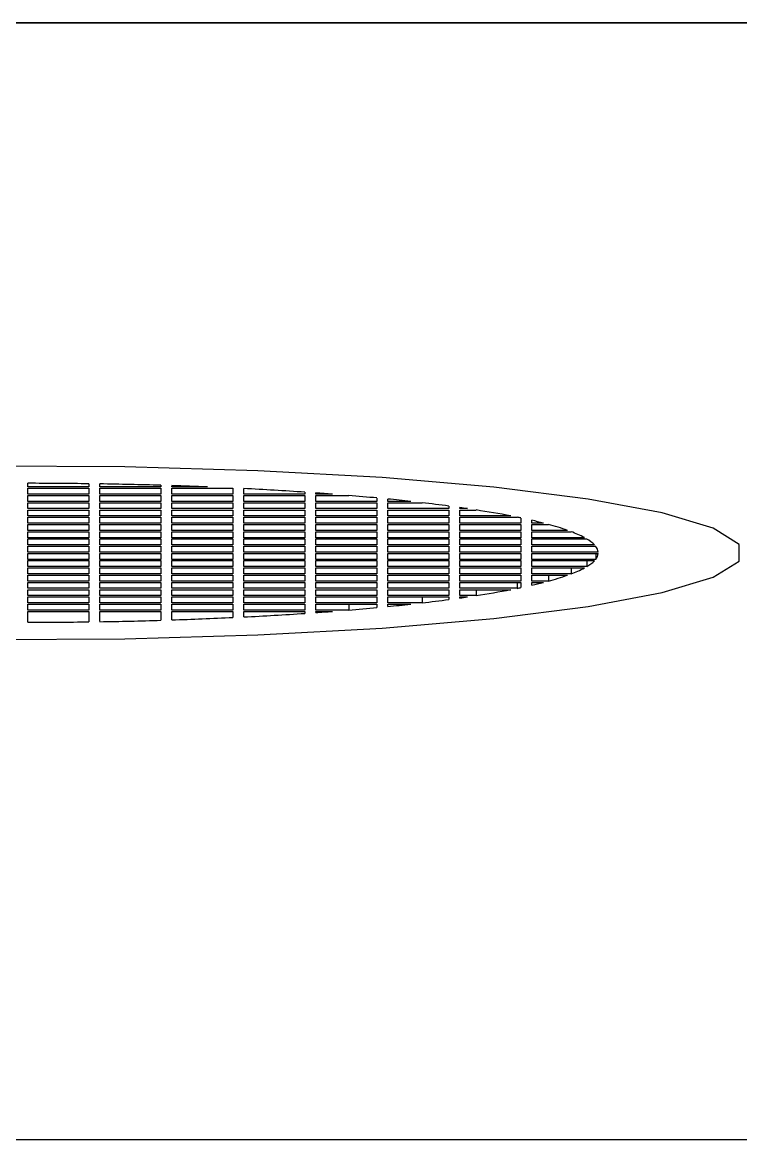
# Model space of a CAD drawing. Header units: millimetres. Extents: x -2889 to 8174, y 2447 to 8478.
# Drawn here: x 1771.306 to 1772.304, y 3481.123 to 3482.674 of the extents above; entities that cross this region are included whole.
import ezdxf

# ---------------------------------------------------------------- set-up
doc = ezdxf.new("R2010")
doc.units = ezdxf.units.MM

msp = doc.modelspace()

# ---------------------------------------------------------------- linework, layer by layer
at = {"color": 7, "linetype": 'Continuous', "lineweight": 25}
for p, q in [((1770.0363, 3482.6741), (1775.1763, 3482.6741)), ((1770.0447, 3482.6736), (1775.1678, 3482.6736)), ((1771.3138, 3482.0289), (1771.3138, 3482.034)), ((1771.3988, 3482.0289), (1771.3138, 3482.0289)), ((1771.3138, 3482.0271), (1771.3988, 3482.0271)), ((1771.3138, 3482.0189), (1771.3138, 3482.0271)), ((1771.3988, 3482.0334), (1771.3988, 3482.0289)), ((1771.3988, 3482.0271), (1771.3988, 3482.0189)), ((1771.4138, 3482.0289), (1771.4138, 3482.0332)), ((1771.4988, 3482.0289), (1771.4138, 3482.0289)), ((1771.4138, 3482.0271), (1771.4988, 3482.0271)), ((1771.4138, 3482.0189), (1771.4138, 3482.0271)), ((1771.4988, 3482.0312), (1771.4988, 3482.0289)), ((1771.4988, 3482.0271), (1771.4988, 3482.0189)), ((1771.5138, 3482.0289), (1771.5138, 3482.0307)), ((1771.5636, 3482.0289), (1771.5138, 3482.0289)), ((1771.5138, 3482.0271), (1771.5988, 3482.0271)), ((1771.5138, 3482.0189), (1771.5138, 3482.0271)), ((1771.5988, 3482.0271), (1771.5988, 3482.0189)), ((1771.6138, 3482.0189), (1771.6138, 3482.0266)), ((1771.3988, 3482.0189), (1771.3138, 3482.0189)), ((1771.3138, 3482.017), (1771.3988, 3482.017)), ((1771.3138, 3482.0088), (1771.3138, 3482.017)), ((1771.3988, 3482.017), (1771.3988, 3482.0088)), ((1771.4988, 3482.0189), (1771.4138, 3482.0189)), ((1771.4138, 3482.017), (1771.4988, 3482.017)), ((1771.4138, 3482.0088), (1771.4138, 3482.017)), ((1771.4988, 3482.017), (1771.4988, 3482.0088)), ((1771.5988, 3482.0189), (1771.5138, 3482.0189)), ((1771.5138, 3482.017), (1771.5988, 3482.017)), ((1771.5138, 3482.0088), (1771.5138, 3482.017)), ((1771.5988, 3482.017), (1771.5988, 3482.0088)), ((1771.6988, 3482.0189), (1771.6138, 3482.0189)), ((1771.6138, 3482.017), (1771.6988, 3482.017)), ((1771.6138, 3482.0088), (1771.6138, 3482.017)), ((1771.6988, 3482.0216), (1771.6988, 3482.0189)), ((1771.6988, 3482.017), (1771.6988, 3482.0088)), ((1771.7138, 3482.0189), (1771.7138, 3482.0206)), ((1771.737, 3482.0189), (1771.7138, 3482.0189)), ((1771.7138, 3482.017), (1771.7596, 3482.017)), ((1771.7138, 3482.0088), (1771.7138, 3482.017)), ((1771.7988, 3482.0136), (1771.7988, 3482.0088)), ((1771.8138, 3482.0088), (1771.8138, 3482.0121)), ((1771.3988, 3482.0088), (1771.3138, 3482.0088)), ((1771.3138, 3482.007), (1771.3988, 3482.007)), ((1771.3138, 3481.9988), (1771.3138, 3482.007)), ((1771.3988, 3481.9988), (1771.3138, 3481.9988)), ((1771.3138, 3481.9969), (1771.3988, 3481.9969)), ((1771.3138, 3481.9887), (1771.3138, 3481.9969)), ((1771.3988, 3482.007), (1771.3988, 3481.9988)), ((1771.3988, 3481.9969), (1771.3988, 3481.9887)), ((1771.4988, 3482.0088), (1771.4138, 3482.0088)), ((1771.4138, 3482.007), (1771.4988, 3482.007)), ((1771.4138, 3481.9988), (1771.4138, 3482.007)), ((1771.4988, 3481.9988), (1771.4138, 3481.9988)), ((1771.4138, 3481.9969), (1771.4988, 3481.9969)), ((1771.4138, 3481.9887), (1771.4138, 3481.9969)), ((1771.4988, 3482.007), (1771.4988, 3481.9988)), ((1771.4988, 3481.9969), (1771.4988, 3481.9887)), ((1771.5988, 3482.0088), (1771.5138, 3482.0088)), ((1771.5138, 3482.007), (1771.5988, 3482.007)), ((1771.5138, 3481.9988), (1771.5138, 3482.007)), ((1771.5988, 3481.9988), (1771.5138, 3481.9988)), ((1771.5138, 3481.9969), (1771.5988, 3481.9969)), ((1771.5138, 3481.9887), (1771.5138, 3481.9969)), ((1771.5988, 3482.007), (1771.5988, 3481.9988)), ((1771.5988, 3481.9969), (1771.5988, 3481.9887)), ((1771.6988, 3482.0088), (1771.6138, 3482.0088)), ((1771.6138, 3482.007), (1771.6988, 3482.007)), ((1771.6138, 3481.9988), (1771.6138, 3482.007)), ((1771.6988, 3481.9988), (1771.6138, 3481.9988)), ((1771.6138, 3481.9969), (1771.6988, 3481.9969)), ((1771.6138, 3481.9887), (1771.6138, 3481.9969)), ((1771.6988, 3482.007), (1771.6988, 3481.9988)), ((1771.6988, 3481.9969), (1771.6988, 3481.9887)), ((1771.7988, 3482.0088), (1771.7138, 3482.0088)), ((1771.7138, 3482.007), (1771.7988, 3482.007)), ((1771.7138, 3481.9988), (1771.7138, 3482.007)), ((1771.7988, 3481.9988), (1771.7138, 3481.9988)), ((1771.7138, 3481.9969), (1771.7988, 3481.9969)), ((1771.7138, 3481.9887), (1771.7138, 3481.9969)), ((1771.7988, 3482.007), (1771.7988, 3481.9988)), ((1771.7988, 3481.9969), (1771.7988, 3481.9887)), ((1771.8457, 3482.0088), (1771.8138, 3482.0088)), ((1771.8138, 3482.007), (1771.8617, 3482.007)), ((1771.8138, 3481.9988), (1771.8138, 3482.007)), ((1771.8988, 3481.9988), (1771.8138, 3481.9988)), ((1771.8138, 3481.9969), (1771.8988, 3481.9969)), ((1771.8138, 3481.9887), (1771.8138, 3481.9969)), ((1771.8988, 3482.0024), (1771.8988, 3481.9988)), ((1771.8988, 3481.9969), (1771.8988, 3481.9887)), ((1771.9138, 3481.9988), (1771.9138, 3482.0003)), ((1771.9247, 3481.9988), (1771.9138, 3481.9988)), ((1771.9138, 3481.9969), (1771.9367, 3481.9969)), ((1771.9138, 3481.9887), (1771.9138, 3481.9969)), ((1771.3988, 3481.9887), (1771.3138, 3481.9887)), ((1771.3138, 3481.9869), (1771.3988, 3481.9869)), ((1771.3138, 3481.9786), (1771.3138, 3481.9869)), ((1771.3988, 3481.9869), (1771.3988, 3481.9786)), ((1771.4988, 3481.9887), (1771.4138, 3481.9887)), ((1771.4138, 3481.9869), (1771.4988, 3481.9869)), ((1771.4138, 3481.9786), (1771.4138, 3481.9869)), ((1771.4988, 3481.9869), (1771.4988, 3481.9786)), ((1771.5988, 3481.9887), (1771.5138, 3481.9887)), ((1771.5138, 3481.9869), (1771.5988, 3481.9869)), ((1771.5138, 3481.9786), (1771.5138, 3481.9869)), ((1771.5988, 3481.9869), (1771.5988, 3481.9786)), ((1771.6988, 3481.9887), (1771.6138, 3481.9887)), ((1771.6138, 3481.9869), (1771.6988, 3481.9869)), ((1771.6138, 3481.9786), (1771.6138, 3481.9869)), ((1771.6988, 3481.9869), (1771.6988, 3481.9786)), ((1771.7988, 3481.9887), (1771.7138, 3481.9887)), ((1771.7138, 3481.9869), (1771.7988, 3481.9869)), ((1771.7138, 3481.9786), (1771.7138, 3481.9869)), ((1771.7988, 3481.9869), (1771.7988, 3481.9786)), ((1771.8988, 3481.9887), (1771.8138, 3481.9887)), ((1771.8138, 3481.9869), (1771.8988, 3481.9869)), ((1771.8138, 3481.9786), (1771.8138, 3481.9869)), ((1771.8988, 3481.9869), (1771.8988, 3481.9786)), ((1771.9846, 3481.9887), (1771.9138, 3481.9887)), ((1771.9138, 3481.9869), (1771.9938, 3481.9869)), ((1771.9138, 3481.9786), (1771.9138, 3481.9869)), ((1771.9988, 3481.9858), (1771.9988, 3481.9786)), ((1772.0138, 3481.9786), (1772.0138, 3481.9826)), ((1771.3988, 3481.9786), (1771.3138, 3481.9786)), ((1771.3138, 3481.9768), (1771.3988, 3481.9768)), ((1771.3138, 3481.9686), (1771.3138, 3481.9768)), ((1771.3988, 3481.9686), (1771.3138, 3481.9686)), ((1771.3138, 3481.9668), (1771.3988, 3481.9668)), ((1771.3138, 3481.9585), (1771.3138, 3481.9668)), ((1771.3988, 3481.9768), (1771.3988, 3481.9686)), ((1771.3988, 3481.9668), (1771.3988, 3481.9585)), ((1771.4988, 3481.9786), (1771.4138, 3481.9786)), ((1771.4138, 3481.9768), (1771.4988, 3481.9768)), ((1771.4138, 3481.9686), (1771.4138, 3481.9768)), ((1771.4988, 3481.9686), (1771.4138, 3481.9686)), ((1771.4138, 3481.9668), (1771.4988, 3481.9668)), ((1771.4138, 3481.9585), (1771.4138, 3481.9668)), ((1771.4988, 3481.9768), (1771.4988, 3481.9686)), ((1771.4988, 3481.9668), (1771.4988, 3481.9585)), ((1771.5988, 3481.9786), (1771.5138, 3481.9786)), ((1771.5138, 3481.9768), (1771.5988, 3481.9768)), ((1771.5138, 3481.9686), (1771.5138, 3481.9768)), ((1771.5988, 3481.9686), (1771.5138, 3481.9686)), ((1771.5138, 3481.9668), (1771.5988, 3481.9668)), ((1771.5138, 3481.9585), (1771.5138, 3481.9668)), ((1771.5988, 3481.9768), (1771.5988, 3481.9686)), ((1771.5988, 3481.9668), (1771.5988, 3481.9585)), ((1771.6988, 3481.9786), (1771.6138, 3481.9786)), ((1771.6138, 3481.9768), (1771.6988, 3481.9768)), ((1771.6138, 3481.9686), (1771.6138, 3481.9768)), ((1771.6988, 3481.9686), (1771.6138, 3481.9686)), ((1771.6138, 3481.9668), (1771.6988, 3481.9668)), ((1771.6138, 3481.9585), (1771.6138, 3481.9668)), ((1771.6988, 3481.9768), (1771.6988, 3481.9686)), ((1771.6988, 3481.9668), (1771.6988, 3481.9585)), ((1771.7988, 3481.9786), (1771.7138, 3481.9786)), ((1771.7138, 3481.9768), (1771.7988, 3481.9768)), ((1771.7138, 3481.9686), (1771.7138, 3481.9768)), ((1771.7988, 3481.9686), (1771.7138, 3481.9686)), ((1771.7138, 3481.9668), (1771.7988, 3481.9668)), ((1771.7138, 3481.9585), (1771.7138, 3481.9668)), ((1771.7988, 3481.9768), (1771.7988, 3481.9686)), ((1771.7988, 3481.9668), (1771.7988, 3481.9585)), ((1771.8988, 3481.9786), (1771.8138, 3481.9786)), ((1771.8138, 3481.9768), (1771.8988, 3481.9768)), ((1771.8138, 3481.9686), (1771.8138, 3481.9768)), ((1771.8988, 3481.9686), (1771.8138, 3481.9686)), ((1771.8138, 3481.9668), (1771.8988, 3481.9668)), ((1771.8138, 3481.9585), (1771.8138, 3481.9668)), ((1771.8988, 3481.9768), (1771.8988, 3481.9686)), ((1771.8988, 3481.9668), (1771.8988, 3481.9585)), ((1771.9988, 3481.9786), (1771.9138, 3481.9786)), ((1771.9138, 3481.9768), (1771.9988, 3481.9768)), ((1771.9138, 3481.9686), (1771.9138, 3481.9768)), ((1771.9988, 3481.9686), (1771.9138, 3481.9686)), ((1771.9138, 3481.9668), (1771.9988, 3481.9668)), ((1771.9138, 3481.9585), (1771.9138, 3481.9668)), ((1771.9988, 3481.9768), (1771.9988, 3481.9686)), ((1771.9988, 3481.9668), (1771.9988, 3481.9585)), ((1772.0301, 3481.9786), (1772.0138, 3481.9786)), ((1772.0138, 3481.9768), (1772.037, 3481.9768)), ((1772.0138, 3481.9686), (1772.0138, 3481.9768)), ((1772.0637, 3481.9686), (1772.0138, 3481.9686)), ((1772.0138, 3481.9668), (1772.0687, 3481.9668)), ((1772.0138, 3481.9585), (1772.0138, 3481.9668)), ((1771.3988, 3481.9585), (1771.3138, 3481.9585)), ((1771.3138, 3481.9567), (1771.3988, 3481.9567)), ((1771.3138, 3481.9485), (1771.3138, 3481.9567)), ((1771.3988, 3481.9485), (1771.3138, 3481.9485)), ((1771.3988, 3481.9567), (1771.3988, 3481.9485)), ((1771.4988, 3481.9585), (1771.4138, 3481.9585)), ((1771.4138, 3481.9567), (1771.4988, 3481.9567)), ((1771.4138, 3481.9485), (1771.4138, 3481.9567)), ((1771.4988, 3481.9485), (1771.4138, 3481.9485)), ((1771.4988, 3481.9567), (1771.4988, 3481.9485)), ((1771.5988, 3481.9585), (1771.5138, 3481.9585)), ((1771.5138, 3481.9567), (1771.5988, 3481.9567)), ((1771.5138, 3481.9485), (1771.5138, 3481.9567)), ((1771.5988, 3481.9485), (1771.5138, 3481.9485)), ((1771.5988, 3481.9567), (1771.5988, 3481.9485)), ((1771.6988, 3481.9585), (1771.6138, 3481.9585)), ((1771.6138, 3481.9567), (1771.6988, 3481.9567)), ((1771.6138, 3481.9485), (1771.6138, 3481.9567)), ((1771.6988, 3481.9485), (1771.6138, 3481.9485)), ((1771.6988, 3481.9567), (1771.6988, 3481.9485)), ((1771.7988, 3481.9585), (1771.7138, 3481.9585)), ((1771.7138, 3481.9567), (1771.7988, 3481.9567)), ((1771.7138, 3481.9485), (1771.7138, 3481.9567)), ((1771.7988, 3481.9485), (1771.7138, 3481.9485)), ((1771.7988, 3481.9567), (1771.7988, 3481.9485)), ((1771.8988, 3481.9585), (1771.8138, 3481.9585)), ((1771.8138, 3481.9567), (1771.8988, 3481.9567)), ((1771.8138, 3481.9485), (1771.8138, 3481.9567)), ((1771.8988, 3481.9485), (1771.8138, 3481.9485)), ((1771.8988, 3481.9567), (1771.8988, 3481.9485)), ((1771.9988, 3481.9585), (1771.9138, 3481.9585)), ((1771.9138, 3481.9567), (1771.9988, 3481.9567)), ((1771.9138, 3481.9485), (1771.9138, 3481.9567)), ((1771.9988, 3481.9485), (1771.9138, 3481.9485)), ((1771.9988, 3481.9567), (1771.9988, 3481.9485)), ((1772.0871, 3481.9585), (1772.0138, 3481.9585)), ((1772.0138, 3481.9567), (1772.0903, 3481.9567)), ((1772.0138, 3481.9485), (1772.0138, 3481.9567)), ((1772.1011, 3481.9485), (1772.0138, 3481.9485)), ((1771.3138, 3481.9467), (1771.3988, 3481.9467)), ((1771.3138, 3481.9384), (1771.3138, 3481.9467)), ((1771.3988, 3481.9384), (1771.3138, 3481.9384)), ((1771.3138, 3481.9366), (1771.3988, 3481.9366)), ((1771.3138, 3481.9284), (1771.3138, 3481.9366)), ((1771.3988, 3481.9467), (1771.3988, 3481.9384)), ((1771.3988, 3481.9366), (1771.3988, 3481.9284)), ((1771.4138, 3481.9467), (1771.4988, 3481.9467)), ((1771.4138, 3481.9384), (1771.4138, 3481.9467)), ((1771.4988, 3481.9384), (1771.4138, 3481.9384)), ((1771.4138, 3481.9366), (1771.4988, 3481.9366)), ((1771.4138, 3481.9284), (1771.4138, 3481.9366)), ((1771.4988, 3481.9467), (1771.4988, 3481.9384)), ((1771.4988, 3481.9366), (1771.4988, 3481.9284)), ((1771.5138, 3481.9467), (1771.5988, 3481.9467)), ((1771.5138, 3481.9384), (1771.5138, 3481.9467)), ((1771.5988, 3481.9384), (1771.5138, 3481.9384)), ((1771.5138, 3481.9366), (1771.5988, 3481.9366)), ((1771.5138, 3481.9284), (1771.5138, 3481.9366)), ((1771.5988, 3481.9467), (1771.5988, 3481.9384)), ((1771.5988, 3481.9366), (1771.5988, 3481.9284)), ((1771.6138, 3481.9467), (1771.6988, 3481.9467)), ((1771.6138, 3481.9384), (1771.6138, 3481.9467)), ((1771.6988, 3481.9384), (1771.6138, 3481.9384)), ((1771.6138, 3481.9366), (1771.6988, 3481.9366)), ((1771.6138, 3481.9284), (1771.6138, 3481.9366)), ((1771.6988, 3481.9467), (1771.6988, 3481.9384)), ((1771.6988, 3481.9366), (1771.6988, 3481.9284)), ((1771.7138, 3481.9467), (1771.7988, 3481.9467)), ((1771.7138, 3481.9384), (1771.7138, 3481.9467)), ((1771.7988, 3481.9384), (1771.7138, 3481.9384)), ((1771.7138, 3481.9366), (1771.7988, 3481.9366)), ((1771.7138, 3481.9284), (1771.7138, 3481.9366)), ((1771.7988, 3481.9467), (1771.7988, 3481.9384)), ((1771.7988, 3481.9366), (1771.7988, 3481.9284)), ((1771.8138, 3481.9467), (1771.8988, 3481.9467)), ((1771.8138, 3481.9384), (1771.8138, 3481.9467)), ((1771.8988, 3481.9384), (1771.8138, 3481.9384)), ((1771.8138, 3481.9366), (1771.8988, 3481.9366)), ((1771.8138, 3481.9284), (1771.8138, 3481.9366)), ((1771.8988, 3481.9467), (1771.8988, 3481.9384)), ((1771.8988, 3481.9366), (1771.8988, 3481.9284)), ((1771.9138, 3481.9467), (1771.9988, 3481.9467)), ((1771.9138, 3481.9384), (1771.9138, 3481.9467)), ((1771.9988, 3481.9384), (1771.9138, 3481.9384)), ((1771.9138, 3481.9366), (1771.9988, 3481.9366)), ((1771.9138, 3481.9284), (1771.9138, 3481.9366)), ((1771.9988, 3481.9467), (1771.9988, 3481.9384)), ((1771.9988, 3481.9366), (1771.9988, 3481.9284)), ((1772.0138, 3481.9467), (1772.1027, 3481.9467)), ((1772.0138, 3481.9384), (1772.0138, 3481.9467)), ((1772.1063, 3481.9384), (1772.0138, 3481.9384)), ((1772.0138, 3481.9366), (1772.1063, 3481.9366)), ((1772.0138, 3481.9284), (1772.0138, 3481.9366)), ((1772.1027, 3481.9366), (1772.1027, 3481.9284)), ((1771.3988, 3481.9284), (1771.3138, 3481.9284)), ((1771.3138, 3481.9266), (1771.3988, 3481.9266)), ((1771.3138, 3481.9183), (1771.3138, 3481.9266)), ((1771.3988, 3481.9183), (1771.3138, 3481.9183)), ((1771.3988, 3481.9266), (1771.3988, 3481.9183)), ((1771.4988, 3481.9284), (1771.4138, 3481.9284)), ((1771.4138, 3481.9266), (1771.4988, 3481.9266)), ((1771.4138, 3481.9183), (1771.4138, 3481.9266)), ((1771.4988, 3481.9183), (1771.4138, 3481.9183)), ((1771.4988, 3481.9266), (1771.4988, 3481.9183)), ((1771.5988, 3481.9284), (1771.5138, 3481.9284)), ((1771.5138, 3481.9266), (1771.5988, 3481.9266)), ((1771.5138, 3481.9183), (1771.5138, 3481.9266)), ((1771.5988, 3481.9183), (1771.5138, 3481.9183)), ((1771.5988, 3481.9266), (1771.5988, 3481.9183)), ((1771.6988, 3481.9284), (1771.6138, 3481.9284)), ((1771.6138, 3481.9266), (1771.6988, 3481.9266)), ((1771.6138, 3481.9183), (1771.6138, 3481.9266)), ((1771.6988, 3481.9183), (1771.6138, 3481.9183)), ((1771.6988, 3481.9266), (1771.6988, 3481.9183)), ((1771.7988, 3481.9284), (1771.7138, 3481.9284)), ((1771.7138, 3481.9266), (1771.7988, 3481.9266)), ((1771.7138, 3481.9183), (1771.7138, 3481.9266)), ((1771.7988, 3481.9183), (1771.7138, 3481.9183)), ((1771.7988, 3481.9266), (1771.7988, 3481.9183)), ((1771.8988, 3481.9284), (1771.8138, 3481.9284)), ((1771.8138, 3481.9266), (1771.8988, 3481.9266)), ((1771.8138, 3481.9183), (1771.8138, 3481.9266)), ((1771.8988, 3481.9183), (1771.8138, 3481.9183)), ((1771.8988, 3481.9266), (1771.8988, 3481.9183)), ((1771.9988, 3481.9284), (1771.9138, 3481.9284)), ((1771.9138, 3481.9266), (1771.9988, 3481.9266)), ((1771.9138, 3481.9183), (1771.9138, 3481.9266)), ((1771.9988, 3481.9183), (1771.9138, 3481.9183)), ((1771.9988, 3481.9266), (1771.9988, 3481.9183)), ((1772.1027, 3481.9284), (1772.0138, 3481.9284)), ((1772.0138, 3481.9266), (1772.1011, 3481.9266)), ((1772.0138, 3481.9183), (1772.0138, 3481.9266)), ((1772.0903, 3481.9183), (1772.0138, 3481.9183)), ((1772.0903, 3481.9266), (1772.0903, 3481.9183)), ((1771.3138, 3481.9165), (1771.3988, 3481.9165)), ((1771.3138, 3481.9083), (1771.3138, 3481.9165)), ((1771.3988, 3481.9083), (1771.3138, 3481.9083)), ((1771.3138, 3481.9065), (1771.3988, 3481.9065)), ((1771.3138, 3481.8982), (1771.3138, 3481.9065)), ((1771.3988, 3481.9165), (1771.3988, 3481.9083)), ((1771.3988, 3481.9065), (1771.3988, 3481.8982)), ((1771.4138, 3481.9165), (1771.4988, 3481.9165)), ((1771.4138, 3481.9083), (1771.4138, 3481.9165)), ((1771.4988, 3481.9083), (1771.4138, 3481.9083)), ((1771.4138, 3481.9065), (1771.4988, 3481.9065)), ((1771.4138, 3481.8982), (1771.4138, 3481.9065)), ((1771.4988, 3481.9165), (1771.4988, 3481.9083)), ((1771.4988, 3481.9065), (1771.4988, 3481.8982)), ((1771.5138, 3481.9165), (1771.5988, 3481.9165)), ((1771.5138, 3481.9083), (1771.5138, 3481.9165)), ((1771.5988, 3481.9083), (1771.5138, 3481.9083)), ((1771.5138, 3481.9065), (1771.5988, 3481.9065)), ((1771.5138, 3481.8982), (1771.5138, 3481.9065)), ((1771.5988, 3481.9165), (1771.5988, 3481.9083)), ((1771.5988, 3481.9065), (1771.5988, 3481.8982)), ((1771.6138, 3481.9165), (1771.6988, 3481.9165)), ((1771.6138, 3481.9083), (1771.6138, 3481.9165)), ((1771.6988, 3481.9083), (1771.6138, 3481.9083)), ((1771.6138, 3481.9065), (1771.6988, 3481.9065)), ((1771.6138, 3481.8982), (1771.6138, 3481.9065)), ((1771.6988, 3481.9165), (1771.6988, 3481.9083)), ((1771.6988, 3481.9065), (1771.6988, 3481.8982)), ((1771.7138, 3481.9165), (1771.7988, 3481.9165)), ((1771.7138, 3481.9083), (1771.7138, 3481.9165)), ((1771.7988, 3481.9083), (1771.7138, 3481.9083)), ((1771.7138, 3481.9065), (1771.7988, 3481.9065)), ((1771.7138, 3481.8982), (1771.7138, 3481.9065)), ((1771.7988, 3481.9165), (1771.7988, 3481.9083)), ((1771.7988, 3481.9065), (1771.7988, 3481.8982)), ((1771.8138, 3481.9165), (1771.8988, 3481.9165)), ((1771.8138, 3481.9083), (1771.8138, 3481.9165)), ((1771.8988, 3481.9083), (1771.8138, 3481.9083)), ((1771.8138, 3481.9065), (1771.8988, 3481.9065)), ((1771.8138, 3481.8982), (1771.8138, 3481.9065)), ((1771.8988, 3481.9165), (1771.8988, 3481.9083)), ((1771.8988, 3481.9065), (1771.8988, 3481.8982)), ((1771.9138, 3481.9165), (1771.9988, 3481.9165)), ((1771.9138, 3481.9083), (1771.9138, 3481.9165)), ((1771.9988, 3481.9083), (1771.9138, 3481.9083)), ((1771.9138, 3481.9065), (1771.9988, 3481.9065)), ((1771.9138, 3481.8982), (1771.9138, 3481.9065)), ((1771.9988, 3481.9165), (1771.9988, 3481.9083)), ((1771.9988, 3481.9065), (1771.9988, 3481.8982)), ((1772.0138, 3481.9165), (1772.0871, 3481.9165)), ((1772.0138, 3481.9083), (1772.0138, 3481.9165)), ((1772.0687, 3481.9083), (1772.0138, 3481.9083)), ((1772.0138, 3481.9065), (1772.0637, 3481.9065)), ((1772.0138, 3481.8982), (1772.0138, 3481.9065)), ((1772.037, 3481.9065), (1772.037, 3481.8982)), ((1772.0687, 3481.9165), (1772.0687, 3481.9083)), ((1771.3988, 3481.8982), (1771.3138, 3481.8982)), ((1771.3138, 3481.8964), (1771.3988, 3481.8964)), ((1771.3138, 3481.8882), (1771.3138, 3481.8964)), ((1771.3988, 3481.8882), (1771.3138, 3481.8882)), ((1771.3138, 3481.8863), (1771.3988, 3481.8863)), ((1771.3138, 3481.8781), (1771.3138, 3481.8863)), ((1771.3988, 3481.8964), (1771.3988, 3481.8882)), ((1771.3988, 3481.8863), (1771.3988, 3481.8781)), ((1771.4988, 3481.8982), (1771.4138, 3481.8982)), ((1771.4138, 3481.8964), (1771.4988, 3481.8964)), ((1771.4138, 3481.8882), (1771.4138, 3481.8964)), ((1771.4988, 3481.8882), (1771.4138, 3481.8882)), ((1771.4138, 3481.8863), (1771.4988, 3481.8863)), ((1771.4138, 3481.8781), (1771.4138, 3481.8863)), ((1771.4988, 3481.8964), (1771.4988, 3481.8882)), ((1771.4988, 3481.8863), (1771.4988, 3481.8781)), ((1771.5988, 3481.8982), (1771.5138, 3481.8982)), ((1771.5138, 3481.8964), (1771.5988, 3481.8964)), ((1771.5138, 3481.8882), (1771.5138, 3481.8964)), ((1771.5988, 3481.8882), (1771.5138, 3481.8882)), ((1771.5138, 3481.8863), (1771.5988, 3481.8863)), ((1771.5138, 3481.8781), (1771.5138, 3481.8863)), ((1771.5988, 3481.8964), (1771.5988, 3481.8882)), ((1771.5988, 3481.8863), (1771.5988, 3481.8781)), ((1771.6988, 3481.8982), (1771.6138, 3481.8982)), ((1771.6138, 3481.8964), (1771.6988, 3481.8964)), ((1771.6138, 3481.8882), (1771.6138, 3481.8964)), ((1771.6988, 3481.8882), (1771.6138, 3481.8882)), ((1771.6138, 3481.8863), (1771.6988, 3481.8863)), ((1771.6138, 3481.8781), (1771.6138, 3481.8863)), ((1771.6988, 3481.8964), (1771.6988, 3481.8882)), ((1771.6988, 3481.8863), (1771.6988, 3481.8781)), ((1771.7988, 3481.8982), (1771.7138, 3481.8982)), ((1771.7138, 3481.8964), (1771.7988, 3481.8964)), ((1771.7138, 3481.8882), (1771.7138, 3481.8964)), ((1771.7988, 3481.8882), (1771.7138, 3481.8882)), ((1771.7138, 3481.8863), (1771.7988, 3481.8863)), ((1771.7138, 3481.8781), (1771.7138, 3481.8863)), ((1771.7988, 3481.8964), (1771.7988, 3481.8882)), ((1771.7988, 3481.8863), (1771.7988, 3481.8781)), ((1771.8988, 3481.8982), (1771.8138, 3481.8982)), ((1771.8138, 3481.8964), (1771.8988, 3481.8964)), ((1771.8138, 3481.8882), (1771.8138, 3481.8964)), ((1771.8988, 3481.8882), (1771.8138, 3481.8882)), ((1771.8138, 3481.8863), (1771.8988, 3481.8863)), ((1771.8138, 3481.8781), (1771.8138, 3481.8863)), ((1771.8988, 3481.8964), (1771.8988, 3481.8882)), ((1771.8988, 3481.8863), (1771.8988, 3481.8781)), ((1771.9988, 3481.8982), (1771.9138, 3481.8982)), ((1771.9138, 3481.8964), (1771.9988, 3481.8964)), ((1771.9138, 3481.8882), (1771.9138, 3481.8964)), ((1771.9938, 3481.8882), (1771.9138, 3481.8882)), ((1771.9138, 3481.8863), (1771.9846, 3481.8863)), ((1771.9138, 3481.8781), (1771.9138, 3481.8863)), ((1771.9367, 3481.8863), (1771.9367, 3481.8781)), ((1771.9938, 3481.8964), (1771.9938, 3481.8882)), ((1771.9988, 3481.8964), (1771.9988, 3481.8892)), ((1772.037, 3481.8982), (1772.0138, 3481.8982)), ((1772.0138, 3481.8964), (1772.0301, 3481.8964)), ((1772.0138, 3481.8925), (1772.0138, 3481.8964)), ((1771.3988, 3481.8781), (1771.3138, 3481.8781)), ((1771.3138, 3481.8763), (1771.3988, 3481.8763)), ((1771.3138, 3481.8681), (1771.3138, 3481.8763)), ((1771.3988, 3481.8763), (1771.3988, 3481.8681)), ((1771.4988, 3481.8781), (1771.4138, 3481.8781)), ((1771.4138, 3481.8763), (1771.4988, 3481.8763)), ((1771.4138, 3481.8681), (1771.4138, 3481.8763)), ((1771.4988, 3481.8763), (1771.4988, 3481.8681)), ((1771.5988, 3481.8781), (1771.5138, 3481.8781)), ((1771.5138, 3481.8763), (1771.5988, 3481.8763)), ((1771.5138, 3481.8681), (1771.5138, 3481.8763)), ((1771.5988, 3481.8763), (1771.5988, 3481.8681)), ((1771.6988, 3481.8781), (1771.6138, 3481.8781)), ((1771.6138, 3481.8763), (1771.6988, 3481.8763)), ((1771.6138, 3481.8681), (1771.6138, 3481.8763)), ((1771.6988, 3481.8763), (1771.6988, 3481.8681)), ((1771.7988, 3481.8781), (1771.7138, 3481.8781)), ((1771.7138, 3481.8763), (1771.7988, 3481.8763)), ((1771.7138, 3481.8681), (1771.7138, 3481.8763)), ((1771.7988, 3481.8763), (1771.7988, 3481.8681)), ((1771.8988, 3481.8781), (1771.8138, 3481.8781)), ((1771.8138, 3481.8763), (1771.8988, 3481.8763)), ((1771.8138, 3481.8681), (1771.8138, 3481.8763)), ((1771.8617, 3481.8763), (1771.8617, 3481.8681)), ((1771.8988, 3481.8763), (1771.8988, 3481.8727)), ((1771.9367, 3481.8781), (1771.9138, 3481.8781)), ((1771.9138, 3481.8763), (1771.9247, 3481.8763)), ((1771.9138, 3481.8747), (1771.9138, 3481.8763)), ((1771.3988, 3481.8681), (1771.3138, 3481.8681)), ((1771.3138, 3481.8662), (1771.3988, 3481.8662)), ((1771.3138, 3481.858), (1771.3138, 3481.8662)), ((1771.3988, 3481.858), (1771.3138, 3481.858)), ((1771.3138, 3481.8562), (1771.3988, 3481.8562)), ((1771.3138, 3481.841), (1771.3138, 3481.8562)), ((1771.3988, 3481.8662), (1771.3988, 3481.858)), ((1771.3988, 3481.8562), (1771.3988, 3481.8417)), ((1771.4988, 3481.8681), (1771.4138, 3481.8681)), ((1771.4138, 3481.8662), (1771.4988, 3481.8662)), ((1771.4138, 3481.858), (1771.4138, 3481.8662)), ((1771.4988, 3481.858), (1771.4138, 3481.858)), ((1771.4138, 3481.8562), (1771.4988, 3481.8562)), ((1771.4138, 3481.8419), (1771.4138, 3481.8562)), ((1771.4988, 3481.8662), (1771.4988, 3481.858)), ((1771.4988, 3481.8562), (1771.4988, 3481.8438)), ((1771.5988, 3481.8681), (1771.5138, 3481.8681)), ((1771.5138, 3481.8662), (1771.5988, 3481.8662)), ((1771.5138, 3481.858), (1771.5138, 3481.8662)), ((1771.5988, 3481.858), (1771.5138, 3481.858)), ((1771.5138, 3481.8562), (1771.5988, 3481.8562)), ((1771.5138, 3481.8443), (1771.5138, 3481.8562)), ((1771.5988, 3481.8662), (1771.5988, 3481.858)), ((1771.5988, 3481.8562), (1771.5988, 3481.8477)), ((1771.6988, 3481.8681), (1771.6138, 3481.8681)), ((1771.6138, 3481.8662), (1771.6988, 3481.8662)), ((1771.6138, 3481.858), (1771.6138, 3481.8662)), ((1771.6988, 3481.858), (1771.6138, 3481.858)), ((1771.6138, 3481.8562), (1771.6988, 3481.8562)), ((1771.6138, 3481.8484), (1771.6138, 3481.8562)), ((1771.6988, 3481.8662), (1771.6988, 3481.858)), ((1771.6988, 3481.8562), (1771.6988, 3481.8534)), ((1771.7988, 3481.8681), (1771.7138, 3481.8681)), ((1771.7138, 3481.8662), (1771.7988, 3481.8662)), ((1771.7138, 3481.858), (1771.7138, 3481.8662)), ((1771.7596, 3481.858), (1771.7138, 3481.858)), ((1771.7138, 3481.8562), (1771.737, 3481.8562)), ((1771.7138, 3481.8545), (1771.7138, 3481.8562)), ((1771.7596, 3481.8662), (1771.7596, 3481.858)), ((1771.7988, 3481.8662), (1771.7988, 3481.8615)), ((1771.8617, 3481.8681), (1771.8138, 3481.8681)), ((1771.8138, 3481.8662), (1771.8457, 3481.8662)), ((1771.8138, 3481.8629), (1771.8138, 3481.8662)), ((1783.3667, 3481.1226), (1770.3458, 3481.1226))]:
    msp.add_line(p, q, dxfattribs=at)
at = {"color": 7, "linetype": 'Continuous', "lineweight": 25, "flags": 128}
msp.add_lwpolyline([(1771.2587, 3481.817), (1771.4486, 3481.8181), (1771.6334, 3481.8235), (1771.8063, 3481.833), (1771.9612, 3481.8463), (1772.0924, 3481.8629), (1772.1951, 3481.8822), (1772.2658, 3481.9035), (1772.3018, 3481.9261), (1772.3018, 3481.949), (1772.2658, 3481.9715), (1772.1951, 3481.9928), (1772.0924, 3482.0121), (1771.9612, 3482.0287), (1771.8063, 3482.042), (1771.6334, 3482.0515), (1771.4486, 3482.0569), (1771.2587, 3482.058)], dxfattribs=at)
msp.add_lwpolyline([(1771.2587, 3481.817), (1771.4486, 3481.8181), (1771.6334, 3481.8235), (1771.8063, 3481.833), (1771.9612, 3481.8463), (1772.0924, 3481.8629), (1772.1951, 3481.8822), (1772.2658, 3481.9035), (1772.3018, 3481.9261), (1772.3018, 3481.949), (1772.2658, 3481.9715), (1772.1951, 3481.9928), (1772.0924, 3482.0121), (1771.9612, 3482.0287), (1771.8063, 3482.042), (1771.6334, 3482.0515), (1771.4486, 3482.0569), (1771.2587, 3482.058)], dxfattribs=at)
at = {"color": 7, "linetype": 'Continuous', "lineweight": 25}
for centre, radius, start, end in [((1771.3065, 3475.4468), 6.5872, 89.19683, 89.93619), ((1771.3114, 3475.751), 6.283, 88.29106, 89.0664), ((1771.3256, 3476.2152), 5.8186, 87.65597, 88.1465), ((1771.3724, 3477.1979), 4.8348, 86.1289, 87.138), ((1771.4197, 3477.9002), 4.1309, 85.5943, 85.9169), ((1771.4693, 3478.5126), 3.5165, 84.6229, 85.2638), ((1771.5273, 3479.1145), 2.9118, 83.7221, 84.3526), ((1771.5977, 3479.7334), 2.2889, 82.4413, 83.3783), ((1771.661, 3480.2041), 1.8139, 81.6387, 81.9872), ((1771.739, 3480.7061), 1.3059, 79.1614, 81.2924), ((1771.8121, 3481.0906), 0.9146, 78.2198, 78.5431), ((1771.871, 3481.3561), 0.6426, 75.6631, 77.1551), ((1771.9421, 3481.621), 0.3683, 70.7129, 75.0741), ((1772.0153, 3481.8225), 0.1539, 62.158, 69.6893), ((1772.0655, 3481.9129), 0.0503, 44.9306, 60.4604), ((1772.091, 3481.9367), 0.0153, 6.367, 40.4281), ((1772.091, 3481.9383), 0.0153, 319.5719, 353.633), ((1772.0655, 3481.9621), 0.0503, 299.5396, 315.0694), ((1771.9421, 3482.2541), 0.3683, 284.9259, 289.2871), ((1772.0153, 3482.0526), 0.1539, 290.3107, 297.842), ((1771.739, 3483.169), 1.3059, 278.7076, 280.8386), ((1771.8121, 3482.7845), 0.9146, 281.4569, 281.7802), ((1771.871, 3482.5189), 0.6426, 282.8449, 284.3369), ((1771.5977, 3484.1417), 2.2889, 276.6217, 277.5587), ((1771.661, 3483.6709), 1.8139, 278.0128, 278.3613), ((1771.4197, 3485.9749), 4.1309, 274.0831, 274.4057), ((1771.4693, 3485.3624), 3.5165, 274.7362, 275.3771), ((1771.5273, 3484.7606), 2.9118, 275.6474, 276.2779), ((1771.3065, 3488.4282), 6.5872, 270.06381, 270.80317), ((1771.3114, 3488.124), 6.283, 270.9336, 271.70894), ((1771.3303, 3487.5302), 5.6888, 271.8484, 272.7052), ((1771.3724, 3486.6772), 4.8348, 272.862, 273.8711)]:
    msp.add_arc(centre, radius, start, end, dxfattribs=at)

doc.saveas('drawing.dxf')
